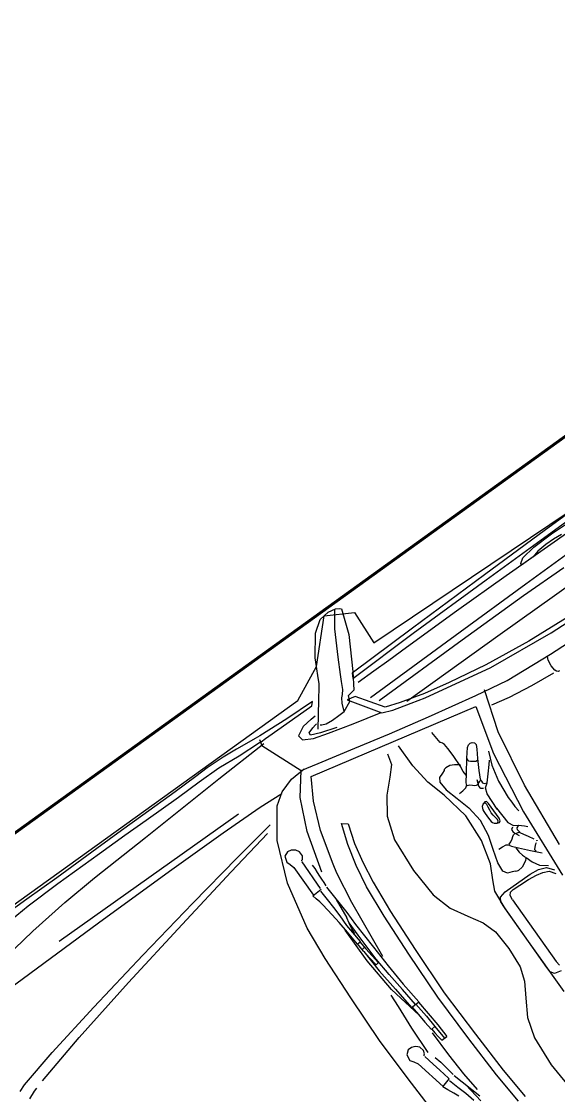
# Model space of a CAD drawing. Header units: millimetres. Extents: x 1904 to 2142, y -1319 to -1235.
# Drawn here: x 1986.016 to 1988.355, y -1249.864 to -1245.192 of the extents above; entities that cross this region are included whole.
import ezdxf

# ---------------------------------------------------------------- set-up
doc = ezdxf.new("R2010")
doc.units = ezdxf.units.MM
doc.header["$LTSCALE"] = 30
doc.layers.get('0').update_dxf_attribs({"linetype": 'CONTINUOUS'})
doc.layers.add('arquitetura', color=8, linetype='CONTINUOUS')

# ---------------------------------------------------------------- blocks, each defined once
blk = doc.blocks.new('Austin Mini dessus')
at = {"color": 8, "flags": 128}
for points in [[(0.9474, 3.2223), (0.9547, 3.3266)], [(0.8092, 3.2537), (0.8014, 3.1546)], [(0.8246, 3.1546), (0.8325, 3.2537)], [(0.9535, 3.1308), (0.9474, 3.2223)], [(0.7041, 3.1774), (0.6969, 3.1476)], [(0.7123, 3.1286), (0.7203, 3.1896)], [(0.5909, 3.1628), (0.5858, 3.0317)], [(0.6969, 3.1476), (0.6884, 3.1193)], [(0.6998, 3.0852), (0.7263, 3.1761)], [(0.7318, 3.1572), (0.726, 3.0977)], [(0.8014, 3.1546), (0.7962, 3.0235)], [(0.8194, 3.0235), (0.8246, 3.1546)], [(0.6698, 3.1266), (0.6607, 3.1082)], [(0.6761, 3.1418), (0.6698, 3.1266)], [(0.6884, 3.1193), (0.6795, 3.0899)], [(0.9712, 3.0712), (0.9535, 3.1308)], [(0.6338, 2.997), (0.6553, 3.0927)], [(0.6607, 3.1082), (0.6538, 3.0932)], [(0.6538, 3.0932), (0.6836, 3.0845)], [(0.726, 3.0977), (0.7219, 3.0275)], [(0.6818, 3.0817), (0.6747, 3.0485)], [(0.6902, 3.0313), (0.6957, 3.0601)], [(0.6957, 3.0601), (0.6993, 3.0807)], [(0.9991, 3.0226), (0.9712, 3.0712)], [(1.1017, 3.0712), (1.1013, 2.893)], [(0.5858, 3.0317), (0.5818, 2.8809)], [(0.6693, 3.0237), (0.6625, 2.9905)], [(0.6747, 3.0485), (0.6693, 3.0237)], [(0.6853, 3.0102), (0.6902, 3.0313)], [(0.7219, 3.0275), (0.7205, 2.9476)], [(0.7962, 3.0235), (0.7923, 2.8727)], [(0.8155, 2.8727), (0.8194, 3.0235)], [(1.0249, 2.9807), (0.9991, 3.0226)], [(0.6273, 2.9847), (0.6338, 2.997)], [(1.1016, 3.0013), (1.1008, 2.9854)], [(1.1087, 3.0128), (1.1016, 3.0013)], [(1.1289, 3.0172), (1.1087, 3.0128)], [(1.1326, 2.9863), (1.1344, 3.0006)], [(0.6202, 2.9747), (0.6273, 2.9847)], [(0.6221, 2.9567), (0.6202, 2.9747)], [(0.6662, 2.9608), (0.6577, 2.9524)], [(0.6618, 2.9878), (0.6631, 2.986)], [(0.6631, 2.986), (0.6661, 2.9845)], [(0.6661, 2.9845), (0.6693, 2.9748)], [(0.6693, 2.9748), (0.6662, 2.9608)], [(0.677, 2.9877), (0.6796, 2.9022)], [(0.7259, 2.9524), (0.7277, 2.9669)], [(0.7277, 2.9669), (0.7297, 2.9812)], [(0.7297, 2.9812), (0.7484, 2.9804)], [(0.7369, 2.9367), (0.7402, 2.9806)], [(0.7461, 2.9374), (0.7484, 2.9804)], [(1.0386, 2.9396), (1.0249, 2.9807)], [(1.1008, 2.9854), (1.1008, 2.7686)], [(1.1326, 2.7677), (1.1326, 2.9863)], [(0.6341, 2.9475), (0.6221, 2.9567)], [(0.6455, 2.9473), (0.6341, 2.9475)], [(0.6529, 2.9495), (0.6455, 2.9473)], [(0.6577, 2.9524), (0.6529, 2.9495)], [(0.7205, 2.9096), (0.7234, 2.9377)], [(0.7244, 2.9379), (0.7259, 2.9524)], [(0.7244, 2.9379), (0.7369, 2.9367)], [(0.7339, 2.8986), (0.7369, 2.9367)], [(0.7427, 2.8947), (0.7461, 2.9374)], [(1.0427, 2.877), (1.0386, 2.9396)], [(0.6796, 2.9022), (0.6837, 2.8284)], [(0.718, 2.8814), (0.7205, 2.9096)], [(0.7339, 2.8986), (0.7283, 2.8522)], [(0.5818, 2.8809), (0.5858, 2.7275)], [(0.7179, 2.8836), (0.6962, 2.7767)], [(0.7152, 2.8533), (0.718, 2.8814)], [(0.7381, 2.8519), (0.7427, 2.8947)], [(0.7923, 2.8727), (0.7962, 2.7218)], [(0.8194, 2.7218), (0.8155, 2.8727)], [(1.0386, 2.8145), (1.0427, 2.877)], [(1.1013, 2.893), (1.1007, 2.7756)], [(0.7054, 2.7825), (0.7131, 2.8533)], [(0.7131, 2.8533), (0.7381, 2.8519)], [(0.7277, 2.8526), (0.7218, 2.7949)], [(0.7325, 2.784), (0.7401, 2.8518)], [(0.6837, 2.8284), (0.6857, 2.7893)], [(1.0249, 2.7734), (1.0386, 2.8145)], [(0.6962, 2.7767), (0.6866, 2.668)], [(0.6979, 2.7113), (0.7054, 2.7825)], [(0.7218, 2.7949), (0.7156, 2.7372)], [(0.7279, 2.7148), (0.7325, 2.784)], [(0.9991, 2.7314), (1.0249, 2.7734)], [(1.1007, 2.7756), (1.1055, 2.717)], [(1.268, 2.7619), (1.2795, 2.7785)], [(1.307, 2.578), (1.2927, 2.7938)], [(1.1008, 2.7686), (1.1016, 2.7527)], [(1.1016, 2.7527), (1.1087, 2.7412)], [(1.1087, 2.7412), (1.1289, 2.7368)], [(1.1326, 2.7677), (1.1344, 2.7534)], [(1.1344, 2.7534), (1.1406, 2.7464)], [(1.1406, 2.7464), (1.1521, 2.7446)], [(1.1521, 2.7446), (1.1745, 2.745)], [(1.1745, 2.745), (1.2048, 2.7466)], [(1.2048, 2.7466), (1.2315, 2.7495)], [(1.2315, 2.7495), (1.2505, 2.7536)], [(1.2453, 2.7392), (1.2676, 2.7483)], [(1.2505, 2.7536), (1.268, 2.7619)], [(1.2551, 2.7309), (1.276, 2.7469)], [(1.2676, 2.7483), (1.2824, 2.7671)], [(0.5858, 2.7275), (0.5909, 2.5917)], [(0.6946, 2.6403), (0.6979, 2.7113)], [(0.7156, 2.7372), (0.7107, 2.6794)], [(0.7244, 2.6467), (0.7279, 2.7148)], [(0.7962, 2.7218), (0.8014, 2.5907)], [(0.8246, 2.5907), (0.8194, 2.7218)], [(0.9712, 2.6829), (0.9991, 2.7314)], [(1.1055, 2.717), (1.1196, 2.6871)], [(1.1289, 2.7368), (1.2179, 2.7368)], [(1.2179, 2.7368), (1.2453, 2.7392)], [(1.2364, 2.6909), (1.2436, 2.7106)], [(1.2436, 2.7106), (1.2551, 2.7309)], [(1.3369, 2.7159), (1.3537, 2.5166)], [(0.701, 2.6926), (0.6971, 2.6657)], [(0.701, 2.6926), (0.7101, 2.6911)], [(0.7063, 2.6647), (0.71, 2.6915)], [(0.7107, 2.6794), (0.709, 2.6356)], [(0.731, 2.6835), (0.7474, 2.5042)], [(0.9535, 2.6232), (0.9712, 2.6829)], [(1.1196, 2.6871), (1.1407, 2.6458)], [(1.1655, 2.6964), (1.1583, 2.6841)], [(1.1583, 2.6841), (1.1602, 2.6556)], [(1.1793, 2.701), (1.1655, 2.6964)], [(1.1879, 2.7044), (1.1793, 2.701)], [(1.1894, 2.7071), (1.1879, 2.7044)], [(1.1965, 2.7087), (1.1894, 2.7071)], [(1.2102, 2.7066), (1.1965, 2.7087)], [(1.2218, 2.7011), (1.2102, 2.7066)], [(1.2296, 2.696), (1.2218, 2.7011)], [(1.2336, 2.6927), (1.2296, 2.696)], [(1.2314, 2.6783), (1.2342, 2.6856)], [(1.235, 2.6895), (1.2336, 2.6927)], [(1.2342, 2.6856), (1.235, 2.6895)], [(1.2344, 2.6544), (1.2586, 2.6815)], [(1.2586, 2.6815), (1.2815, 2.7064)], [(1.2705, 2.6928), (1.2693, 2.6894)], [(1.2693, 2.6894), (1.2703, 2.6857)], [(1.2703, 2.6857), (1.2746, 2.681)], [(1.2746, 2.681), (1.2785, 2.6776)], [(0.6866, 2.668), (0.6857, 2.5588)], [(0.6971, 2.6657), (0.6937, 2.6386)], [(0.7033, 2.6376), (0.7063, 2.6647)], [(1.1602, 2.6556), (1.1712, 2.6165)], [(1.2206, 2.6388), (1.2344, 2.6544)], [(1.2283, 2.6506), (1.2286, 2.6664)], [(1.2286, 2.6664), (1.2314, 2.6783)], [(1.286, 2.6602), (1.2767, 2.6451)], [(1.2785, 2.6776), (1.2823, 2.6745)], [(1.2823, 2.6745), (1.286, 2.6721)], [(1.2901, 2.67), (1.2902, 2.6692)], [(1.2903, 2.6674), (1.2901, 2.67)], [(1.2902, 2.6692), (1.2903, 2.6683)], [(1.2903, 2.6683), (1.2903, 2.6674)], [(0.6937, 2.6386), (0.692, 2.6115)], [(0.6934, 2.6323), (0.7028, 2.6314)], [(0.7015, 2.6106), (0.7033, 2.6376)], [(0.709, 2.6356), (0.7085, 2.5917)], [(0.7219, 2.6045), (0.7244, 2.6467)], [(0.9474, 2.5318), (0.9535, 2.6232)], [(1.1407, 2.6458), (1.1591, 2.5751)], [(1.1712, 2.6165), (1.184, 2.5749)], [(1.1861, 2.6248), (1.1983, 2.6254)], [(1.1983, 2.6254), (1.2099, 2.6274)], [(1.2099, 2.6274), (1.2179, 2.6325)], [(1.2173, 2.6328), (1.2174, 2.6346)], [(1.2179, 2.6325), (1.2173, 2.6328)], [(1.2174, 2.6346), (1.2206, 2.6388)], [(1.2179, 2.6307), (1.226, 2.6273)], [(1.226, 2.6273), (1.234, 2.623)], [(1.234, 2.623), (1.2401, 2.6184)], [(1.2401, 2.6184), (1.2445, 2.6153)], [(1.2478, 2.609), (1.2564, 2.6266)], [(1.2492, 2.6149), (1.2546, 2.6166)], [(1.2546, 2.6166), (1.2595, 2.6184)], [(1.2595, 2.6184), (1.2623, 2.6189)], [(1.2623, 2.6189), (1.2632, 2.6189)], [(1.2639, 2.6197), (1.2632, 2.6157)], [(1.2691, 2.6322), (1.2637, 2.6225)], [(1.2637, 2.6225), (1.2638, 2.6219)], [(1.2638, 2.6219), (1.2639, 2.6197)], [(1.2767, 2.6451), (1.2691, 2.6322)], [(1.285, 2.6129), (1.2921, 2.6194)], [(0.5909, 2.5917), (0.5988, 2.49)], [(0.6903, 2.5972), (0.689, 2.5822)], [(0.6914, 2.6119), (0.6903, 2.5972)], [(0.6924, 2.6121), (0.7034, 2.6111)], [(0.7034, 2.6111), (0.6997, 2.5769)], [(0.7085, 2.5917), (0.7072, 2.5478)], [(0.7197, 2.5621), (0.7219, 2.6045)], [(0.8014, 2.5907), (0.8092, 2.4916)], [(0.8325, 2.4916), (0.8246, 2.5907)], [(1.2445, 2.6153), (1.2492, 2.6149)], [(1.2485, 2.5997), (1.2478, 2.609)], [(1.255, 2.5958), (1.2485, 2.5997)], [(1.2515, 2.5771), (1.2598, 2.5934)], [(1.2598, 2.5934), (1.2732, 2.6021)], [(1.2632, 2.6157), (1.2624, 2.6105)], [(1.2624, 2.6105), (1.2647, 2.6055)], [(1.2647, 2.6055), (1.2732, 2.6021)], [(1.2732, 2.6021), (1.279, 2.6074)], [(1.279, 2.6074), (1.285, 2.6129)], [(0.6878, 2.5675), (0.6847, 2.5306)], [(0.689, 2.5822), (0.6878, 2.5675)], [(0.6997, 2.5769), (0.6975, 2.5497)], [(0.7026, 2.5837), (0.7038, 2.5662)], [(0.7038, 2.5662), (0.7072, 2.5489)], [(0.7193, 2.5199), (0.7197, 2.5621)], [(1.1591, 2.5751), (1.1632, 2.4901)], [(1.184, 2.5749), (1.1902, 2.5259)], [(1.2153, 2.5514), (1.218, 2.556)], [(1.218, 2.556), (1.2242, 2.5604)], [(1.2242, 2.5604), (1.2316, 2.5628)], [(1.2242, 2.5604), (1.2279, 2.5607)], [(1.2279, 2.5607), (1.2312, 2.5579)], [(1.2312, 2.5579), (1.2319, 2.5522)], [(1.2316, 2.5628), (1.2362, 2.5607)], [(1.2362, 2.5607), (1.2378, 2.5522)], [(1.2487, 2.5245), (1.2515, 2.5771)], [(1.2952, 2.5513), (1.2971, 2.5676)], [(1.3331, 2.3893), (1.307, 2.578)], [(0.6847, 2.5306), (0.6807, 2.5008)], [(0.6975, 2.5497), (0.6975, 2.5161)], [(0.7072, 2.5489), (0.7105, 2.5317)], [(0.7164, 2.4705), (0.7105, 2.5317)], [(0.9547, 2.4275), (0.9474, 2.5318)], [(1.184, 2.4768), (1.1902, 2.5259)], [(1.2129, 2.5259), (1.213, 2.5337)], [(1.213, 2.5181), (1.2129, 2.5259)], [(1.213, 2.5337), (1.2135, 2.541)], [(1.2135, 2.541), (1.2142, 2.5468)], [(1.2142, 2.5468), (1.2153, 2.5514)], [(1.2293, 2.5353), (1.2287, 2.5263)], [(1.2287, 2.5263), (1.2293, 2.5172)], [(1.2305, 2.5442), (1.2293, 2.5353)], [(1.2319, 2.5522), (1.2305, 2.5442)], [(1.2378, 2.5522), (1.2378, 2.4996)], [(1.2487, 2.5272), (1.2506, 2.4745)], [(1.2945, 2.5182), (1.2946, 2.5357)], [(1.2946, 2.5357), (1.2952, 2.5513)], [(0.6807, 2.5008), (0.6754, 2.4613)], [(0.6975, 2.5161), (0.6972, 2.4854)], [(0.714, 2.4253), (0.7193, 2.5199)], [(0.7474, 2.5042), (0.7622, 2.4097)], [(1.2135, 2.5107), (1.213, 2.5181)], [(1.2142, 2.505), (1.2135, 2.5107)], [(1.2153, 2.5004), (1.2142, 2.505)], [(1.218, 2.4957), (1.2153, 2.5004)], [(1.2242, 2.4914), (1.218, 2.4957)], [(1.2312, 2.4938), (1.2279, 2.4911)], [(1.2293, 2.5172), (1.2305, 2.5078)], [(1.2305, 2.5078), (1.2319, 2.4996)], [(1.2319, 2.4996), (1.2312, 2.4938)], [(1.2378, 2.4996), (1.2362, 2.4911)], [(1.2987, 2.4638), (1.2945, 2.5182)], [(1.3537, 2.5166), (1.3811, 2.3466)], [(0.5988, 2.49), (0.6278, 2.3505)], [(0.6754, 2.4613), (0.673, 2.4486)], [(0.6972, 2.4854), (0.6952, 2.456)], [(0.8092, 2.4916), (0.8202, 2.4242)], [(0.8415, 2.4274), (0.8325, 2.4916)], [(1.1632, 2.4901), (1.1462, 2.4053)], [(1.1712, 2.4352), (1.184, 2.4768)], [(1.2316, 2.489), (1.2242, 2.4914)], [(1.2279, 2.4911), (1.2242, 2.4914)], [(1.2362, 2.4911), (1.2316, 2.489)], [(1.2506, 2.4745), (1.2571, 2.4576)], [(1.3098, 2.4149), (1.2987, 2.4638)], [(0.6699, 2.4354), (0.6674, 2.4227)], [(0.673, 2.4486), (0.6699, 2.4354)], [(0.6952, 2.456), (0.6932, 2.4254)], [(1.1602, 2.3961), (1.1712, 2.4352)], [(1.2303, 2.429), (1.2352, 2.4335)], [(1.2352, 2.4335), (1.2399, 2.4364)], [(1.2399, 2.4364), (1.2445, 2.4366)], [(1.2447, 2.4518), (1.2434, 2.4425)], [(1.2434, 2.4425), (1.2511, 2.4245)], [(1.2445, 2.4366), (1.2498, 2.4346)], [(1.2514, 2.4554), (1.2447, 2.4518)], [(1.2498, 2.4346), (1.2546, 2.4325)], [(1.2546, 2.4325), (1.2574, 2.4319)], [(1.2571, 2.4576), (1.2692, 2.4481)], [(1.2574, 2.4319), (1.2583, 2.4319)], [(1.2579, 2.4403), (1.2605, 2.4451)], [(1.2585, 2.435), (1.2579, 2.4403)], [(1.259, 2.431), (1.2585, 2.435)], [(1.2588, 2.4289), (1.259, 2.431)], [(1.2605, 2.4451), (1.2692, 2.4481)], [(1.2692, 2.4481), (1.287, 2.4285)], [(-0.3435, 2.4277), (-0.32, 2.4176)], [(-0.32, 2.4176), (-0.3092, 2.4141)], [(-0.2838, 2.4064), (-0.1243, 2.3655)], [(0.6674, 2.4227), (0.6984, 2.421)], [(0.6695, 2.3245), (0.669, 2.4226)], [(0.6972, 2.4178), (0.6978, 2.3839)], [(0.715, 2.4096), (0.7145, 2.4208)], [(0.7153, 2.3984), (0.715, 2.4096)], [(0.7156, 2.3872), (0.7153, 2.3984)], [(0.7622, 2.4097), (0.7686, 2.3821)], [(0.8202, 2.4242), (0.8359, 2.3599)], [(0.8536, 2.369), (0.8415, 2.4274)], [(0.9762, 2.3595), (0.9547, 2.4275)], [(1.1462, 2.4053), (1.1298, 2.3473)], [(1.1861, 2.427), (1.1983, 2.4265)], [(1.1983, 2.4265), (1.21, 2.4246)], [(1.21, 2.4246), (1.2177, 2.4194)], [(1.2177, 2.4194), (1.2172, 2.4191)], [(1.2172, 2.4191), (1.2172, 2.4174)], [(1.2172, 2.4174), (1.2201, 2.4129)], [(1.2178, 2.4212), (1.2248, 2.4245)], [(1.2201, 2.4129), (1.2359, 2.3915)], [(1.2248, 2.4245), (1.2303, 2.429)], [(1.2586, 2.4282), (1.2588, 2.4289)], [(1.2704, 2.4052), (1.2586, 2.4282)], [(1.2871, 2.3751), (1.2704, 2.4052)], [(1.287, 2.4285), (1.3044, 2.4082)], [(1.3044, 2.4082), (1.3122, 2.3989)], [(1.3256, 2.3754), (1.3098, 2.4149)], [(-0.3546, 2.3944), (-0.3323, 2.3856)], [(-0.3323, 2.3856), (-0.2128, 2.3556)], [(0.6978, 2.3839), (0.6981, 2.3586)], [(0.7163, 2.3745), (0.7156, 2.3872)], [(0.717, 2.3616), (0.7163, 2.3745)], [(0.7276, 2.3821), (0.761, 2.261)], [(0.7686, 2.3821), (0.7952, 2.2812)], [(0.8715, 2.3124), (0.8536, 2.369)], [(1.1583, 2.3676), (1.1602, 2.3961)], [(1.1655, 2.3554), (1.1583, 2.3676)], [(1.2319, 2.3948), (1.2313, 2.3807)], [(1.2313, 2.3807), (1.2324, 2.3718)], [(1.2324, 2.3718), (1.2342, 2.3662)], [(1.2359, 2.3915), (1.262, 2.3561)], [(1.2619, 2.3648), (1.2664, 2.3692)], [(1.2664, 2.3692), (1.2729, 2.3742)], [(1.2729, 2.3742), (1.279, 2.3779)], [(1.279, 2.3779), (1.2846, 2.3787)], [(1.3014, 2.3519), (1.2871, 2.3751)], [(1.3706, 2.2486), (1.3331, 2.3893)], [(-0.2128, 2.3556), (-0.0386, 2.3181)], [(-0.1243, 2.3655), (0.085, 2.3182)], [(0.6278, 2.3505), (0.675, 2.2324)], [(0.6981, 2.3586), (0.6989, 2.3247)], [(0.7167, 2.349), (0.717, 2.3616)], [(0.8359, 2.3599), (0.8558, 2.3002)], [(1.0114, 2.309), (0.9762, 2.3595)], [(1.1298, 2.3473), (1.1216, 2.2828)], [(1.1793, 2.3508), (1.1655, 2.3554)], [(1.1879, 2.3474), (1.1793, 2.3508)], [(1.1894, 2.3447), (1.1879, 2.3474)], [(1.1965, 2.3431), (1.1894, 2.3447)], [(1.2102, 2.3451), (1.1965, 2.3431)], [(1.2218, 2.3507), (1.2102, 2.3451)], [(1.2296, 2.3558), (1.2218, 2.3507)], [(1.2336, 2.3591), (1.2296, 2.3558)], [(1.235, 2.3623), (1.2336, 2.3591)], [(1.2342, 2.3662), (1.234, 2.3268)], [(1.2342, 2.3662), (1.235, 2.3623)], [(1.2607, 2.3612), (1.2619, 2.3648)], [(1.2617, 2.3576), (1.2607, 2.3612)], [(1.262, 2.3561), (1.2817, 2.3316)], [(1.3075, 2.3397), (1.3014, 2.3519)], [(1.3066, 2.3322), (1.3075, 2.3397)], [(1.3811, 2.3466), (1.4186, 2.2238)], [(-0.0386, 2.3181), (0.1643, 2.2777)], [(0.085, 2.3182), (0.3093, 2.2706)], [(0.6613, 2.2997), (0.6659, 2.3111)], [(0.6659, 2.3111), (0.6695, 2.3245)], [(0.6989, 2.3218), (0.7006, 2.3204)], [(0.7006, 2.3204), (0.7038, 2.3197)], [(0.7038, 2.3197), (0.7091, 2.3109)], [(0.7091, 2.3109), (0.7093, 2.2966)], [(0.8558, 2.3002), (0.8715, 2.3124)], [(1.0484, 2.2716), (1.0114, 2.309)], [(1.234, 2.3268), (1.2334, 2.3009)], [(1.2817, 2.3316), (1.2889, 2.3268)], [(1.2889, 2.3268), (1.2958, 2.3258)], [(1.2958, 2.3258), (1.3019, 2.3278)], [(1.3019, 2.3278), (1.3066, 2.3322)], [(1.6285, 2.3056), (1.6242, 2.304)], [(0.1643, 2.2777), (0.3699, 2.2387)], [(0.6672, 2.2826), (0.6613, 2.2997)], [(0.6809, 2.2764), (0.6672, 2.2826)], [(0.6921, 2.2787), (0.6809, 2.2764)], [(0.6988, 2.2826), (0.6921, 2.2787)], [(0.7029, 2.2864), (0.6988, 2.2826)], [(0.7093, 2.2966), (0.7029, 2.2864)], [(0.7952, 2.2812), (0.8271, 2.1996)], [(1.1216, 2.2828), (1.1216, 2.212)], [(1.2254, 2.2741), (1.2227, 2.2366)], [(1.2269, 2.2752), (1.2254, 2.2741)], [(1.2299, 2.279), (1.2269, 2.2752)], [(1.2323, 2.2864), (1.2299, 2.279)], [(1.2334, 2.3009), (1.2323, 2.2864)], [(1.4113, 2.2714), (1.4655, 2.2834)], [(1.4655, 2.2834), (1.5384, 2.2936)], [(1.5384, 2.2936), (1.6121, 2.3001)], [(1.6186, 2.2962), (1.6169, 2.2793)], [(1.6169, 2.2793), (1.619, 2.2606)], [(1.6207, 2.3005), (1.6186, 2.2962)], [(1.6242, 2.304), (1.6207, 2.3005)], [(0.3093, 2.2706), (0.5139, 2.2288)], [(0.761, 2.261), (0.8021, 2.1691)], [(0.8634, 2.1376), (1.3706, 2.2486)], [(1.0731, 2.2446), (1.0484, 2.2716)], [(1.0817, 2.212), (1.0731, 2.2446)], [(1.4881, 2.2396), (1.6349, 2.2506)], [(1.619, 2.2606), (1.6245, 2.2509)], [(1.6349, 2.2506), (1.8016, 2.2577)], [(0.3699, 2.2387), (0.552, 2.2057)], [(0.5139, 2.2288), (0.6638, 2.199)], [(0.675, 2.2324), (0.7337, 2.1502)], [(1.2411, 2.1935), (1.3891, 2.2224)], [(1.3891, 2.2224), (1.4881, 2.2396)], [(0.552, 2.2057), (0.6848, 2.1831)], [(0.8271, 2.1996), (0.8634, 2.1376)], [(1.1207, 2.1686), (1.2411, 2.1935)], [(1.2652, 2.143), (1.4713, 2.1819)], [(1.606, 2.1833), (1.4643, 2.1668)], [(1.4713, 2.1819), (1.6721, 2.2014)], [(1.7357, 2.1921), (1.606, 2.1833)], [(1.6721, 2.2014), (1.8808, 2.2103)], [(0.7337, 2.1502), (0.769, 2.1254)], [(0.8021, 2.1691), (0.849, 2.1068)], [(1.0142, 2.1447), (1.1207, 2.1686)], [(1.4643, 2.1668), (1.3475, 2.1478)], [(-0.2069, 2.1325), (0.1144, 2.1265)], [(0.1144, 2.1265), (0.369, 2.1233)], [(0.369, 2.1233), (0.5603, 2.1227)], [(0.5603, 2.1227), (0.6914, 2.1247)], [(0.6914, 2.1247), (0.7656, 2.1289)], [(0.769, 2.1254), (0.8118, 2.1109)], [(0.849, 2.1068), (0.9014, 2.1189)], [(0.9014, 2.1189), (1.0142, 2.1447)], [(1.1373, 2.1061), (1.1678, 2.118)], [(1.1678, 2.118), (1.2232, 2.1328)], [(1.241, 2.1243), (1.1985, 2.1123)], [(1.216, 2.1209), (1.5491, 2.1189)], [(1.2232, 2.1328), (1.2652, 2.143)], [(1.2712, 2.132), (1.241, 2.1243)], [(1.3475, 2.1478), (1.2712, 2.132)], [(1.5491, 2.1189), (1.8129, 2.1188)], [(0.6276, 2.1045), (-0.0104, 2.1045)], [(0.7979, 1.9816), (0.849, 2.1068)], [(0.8118, 2.1109), (0.8596, 2.1076)], [(1.0511, 2.0835), (1.1363, 2.104)], [(1.0772, 2.0166), (1.1373, 2.1061)], [(1.1544, 2.0979), (1.1018, 2.0227)], [(1.1985, 2.1123), (1.1544, 2.0979)], [(0.932, 2.0521), (0.9769, 2.0648)], [(1.006, 2.0645), (0.959, 2.0503)], [(0.9769, 2.0648), (1.0511, 2.0835)], [(1.1518, 2.0725), (1.4497, 2.0682)], [(1.4497, 2.0682), (1.6696, 2.0663)], [(1.6696, 2.0663), (1.8124, 2.0677)], [(-0.1288, 2.0473), (-0.0554, 2.0362)], [(-0.0554, 2.0362), (0.0688, 2.0223)], [(0.9015, 2.0205), (0.9036, 2.0367)], [(0.9036, 2.0367), (0.932, 2.0521)], [(0.959, 2.0503), (0.9308, 2.0393)], [(0.9308, 2.0393), (0.932, 2.031)], [(0.932, 2.031), (0.9488, 2.0255)], [(0.9488, 2.0255), (0.9598, 2.0229)], [(0.9589, 2.0374), (1.0093, 1.97)], [(0.9712, 2.0303), (0.975, 2.0331)], [(0.975, 2.0331), (0.9869, 2.0382)], [(0.9869, 2.0382), (1.0083, 2.0409)], [(1.0083, 2.0409), (1.031, 2.0405)], [(1.031, 2.0405), (1.0455, 2.0396)], [(1.0455, 2.0396), (1.0506, 2.0392)], [(1.0506, 2.0392), (1.0806, 2.025)], [(1.0506, 2.0392), (1.0594, 2.0164)], [(1.0806, 2.025), (1.0877, 2.0092)], [(1.1368, 2.0506), (1.4588, 2.0461)], [(1.4588, 2.0461), (1.6944, 2.0429)], [(1.6944, 2.0429), (1.839, 2.0411)], [(0.0688, 2.0223), (0.18, 2.0136)], [(0.18, 2.0136), (0.3684, 2.0036)], [(0.3684, 2.0036), (0.6405, 1.9886)], [(0.9284, 2.0063), (0.9015, 2.0205)], [(0.9284, 2.0063), (0.9435, 2.0041)], [(0.9435, 2.0041), (0.9588, 2.0023)], [(0.9588, 2.0023), (0.9744, 2.0007)], [(0.9598, 2.0229), (0.9637, 2.0221)], [(1.0594, 2.0164), (1.0677, 2.0031)], [(1.0677, 2.0031), (1.0753, 1.9968)], [(1.0753, 1.9968), (1.0842, 1.9851)], [(1.1018, 2.0227), (1.0772, 2.0166)], [(1.1088, 2.0056), (1.0877, 2.0092)], [(1.1378, 1.9593), (1.1088, 2.0056)], [(1.1323, 1.9939), (1.1889, 1.9933)], [(1.1889, 1.9933), (1.2417, 1.9931)], [(-0.088, 1.9728), (-0.0243, 1.9685)], [(-0.0243, 1.9685), (0.084, 1.9658)], [(0.084, 1.9658), (0.2331, 1.9643)], [(0.2331, 1.9643), (0.3237, 1.9638)], [(0.3237, 1.9638), (0.3991, 1.9639)], [(0.3991, 1.9639), (0.5144, 1.9637)], [(0.5144, 1.9637), (0.5887, 1.9626)], [(0.5887, 1.9626), (0.6591, 1.9627)], [(0.6405, 1.9886), (0.8064, 1.9798)], [(0.6591, 1.9627), (0.7278, 1.9679)], [(0.7278, 1.9679), (0.7981, 1.971)], [(0.8032, 1.9639), (0.7979, 1.9816)], [(0.7981, 1.971), (0.7996, 1.9716)], [(0.7996, 1.9716), (0.8012, 1.972)], [(0.8012, 1.972), (0.803, 1.9721)], [(0.803, 1.9721), (0.8187, 1.9717)], [(0.8187, 1.9717), (0.8745, 1.9713)], [(0.8745, 1.9713), (0.9836, 1.9722)], [(0.9918, 1.9626), (0.902, 1.9603)], [(0.9836, 1.9722), (0.9918, 1.9626)], [(1.0093, 1.97), (1.0326, 1.939)], [(1.0842, 1.9851), (1.0947, 1.9644)], [(1.0947, 1.9644), (1.1035, 1.9457)], [(1.1339, 1.9626), (1.1261, 1.9756)], [(1.1261, 1.9756), (1.3452, 1.9705)], [(1.3518, 1.9569), (1.1339, 1.9626)], [(1.2417, 1.9931), (1.3059, 1.9922)], [(1.3059, 1.9922), (1.4847, 1.9901)], [(1.3452, 1.9705), (1.6075, 1.9666)], [(1.4847, 1.9901), (1.6616, 1.9901)], [(1.6075, 1.9666), (1.8305, 1.9642)], [(1.6616, 1.9901), (1.7416, 1.9904)], [(1.7576, 1.9915), (1.716, 1.9911)], [(1.716, 1.9911), (1.717, 1.9861)], [(1.717, 1.9861), (1.7313, 1.9762)], [(1.7313, 1.9762), (1.7757, 1.9693)], [(1.7416, 1.9904), (1.9551, 1.9922)], [(1.7781, 1.9852), (1.7576, 1.9915)], [(1.7757, 1.9693), (1.8394, 1.9681)], [(1.8082, 1.9835), (1.7781, 1.9852)], [(1.8354, 1.9836), (1.8082, 1.9835)], [(1.8305, 1.9642), (1.9317, 1.9633)], [(1.8622, 1.9859), (1.8354, 1.9836)], [(1.8394, 1.9681), (1.8918, 1.9688)], [(-0.0153, 1.9503), (-0.0857, 1.9511)], [(0.0907, 1.9502), (-0.0153, 1.9503)], [(0.2354, 1.9481), (0.0907, 1.9502)], [(0.3237, 1.9468), (0.2354, 1.9481)], [(0.3994, 1.9465), (0.3237, 1.9468)], [(0.5154, 1.9455), (0.3994, 1.9465)], [(0.5899, 1.9439), (0.5154, 1.9455)], [(0.6316, 1.9433), (0.5899, 1.9439)], [(0.6869, 1.9446), (0.6316, 1.9433)], [(0.7321, 1.9476), (0.6869, 1.9446)], [(0.7655, 1.9512), (0.7321, 1.9476)], [(0.7946, 1.9543), (0.7655, 1.9512)], [(0.8101, 1.9559), (0.7946, 1.9543)], [(0.8406, 1.9574), (0.8101, 1.9559)], [(0.902, 1.9603), (0.8406, 1.9574)], [(1.0326, 1.939), (1.0383, 1.9315)], [(1.0383, 1.9315), (1.0455, 1.9166)], [(1.1035, 1.9457), (1.127, 1.9007)], [(1.1905, 1.8654), (1.1378, 1.9593)], [(1.6114, 1.9519), (1.3518, 1.9569)], [(1.8317, 1.9484), (1.6114, 1.9519)], [(1.9317, 1.9469), (1.8317, 1.9484)], [(1.0455, 1.9166), (1.0602, 1.8867)], [(1.127, 1.9007), (1.1671, 1.8287)], [(1.0602, 1.8867), (1.0718, 1.8645)], [(1.0718, 1.8645), (1.1137, 1.8064)], [(1.2159, 1.792), (1.1905, 1.8654)], [(1.1671, 1.8287), (1.2, 1.7814)], [(1.1137, 1.8064), (1.1476, 1.7819)], [(1.1476, 1.7819), (1.1788, 1.7779)], [(1.1788, 1.7779), (1.2025, 1.7823)], [(1.2025, 1.7823), (1.2133, 1.7887)], [(1.2133, 1.7887), (1.2159, 1.792)]]:
    blk.add_lwpolyline(points, dxfattribs=at)

msp = doc.modelspace()

# ---------------------------------------------------------------- linework, layer by layer
at = {"layer": 'arquitetura', "const_width": 0.0125}
msp.add_lwpolyline([(1984.5113, -1249.7855), (1986.4396, -1252.4635), (1993.1346, -1247.6428), (1991.2063, -1244.9648)], close=True, dxfattribs=at)
at = {"layer": 'arquitetura'}
msp.add_lwpolyline([(1985.802, -1249.1646), (1987.2198, -1248.1459), (1987.3007, -1247.9984), (1987.3339, -1247.7783), (1987.4657, -1247.763), (1987.5506, -1247.8952), (1989.4238, -1246.6362), (1990.1537, -1245.9722), (1990.7308, -1245.7898), (1991.0047, -1245.6455), (1991.3015, -1245.9966), (1991.7157, -1246.3572), (1992.0491, -1247.0114), (1992.3155, -1247.4547), (1992.2775, -1247.8467), (1991.5409, -1248.6676), (1990.2405, -1249.4263), (1988.4868, -1250.7912), (1987.3809, -1251.396), (1987.1227, -1251.4466), (1987.0822, -1251.4548)], dxfattribs=at)

# ---------------------------------------------------------------- block references
at = {"layer": 'arquitetura', "xscale": -1.5, "yscale": 1.5, "zscale": 1.5, "rotation": 215.3560608114845}
msp.add_blockref('Austin Mini dessus', (1984.366, -1246.6105), dxfattribs=at)

doc.saveas('drawing.dxf')
